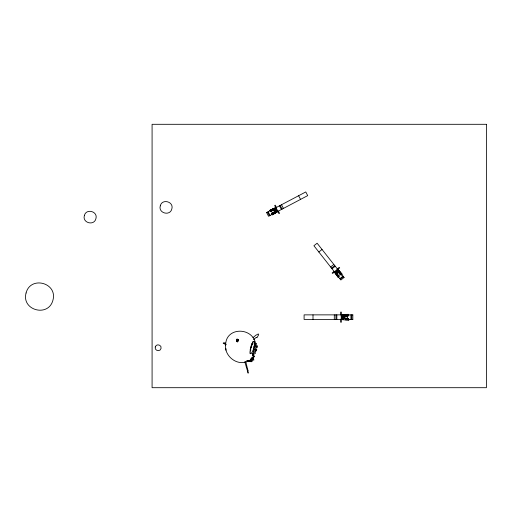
<?xml version="1.0" encoding="UTF-8"?>
<svg xmlns="http://www.w3.org/2000/svg" width="512" height="512" viewBox="0 0 512 512"><rect width="100%" height="100%" fill="white"/><g stroke="black" fill="none" stroke-linecap="round" stroke-linejoin="round"><path stroke-width="0.77" d="M252.102 357.267L251.936 361.248L250.426 360.954M247.789 370.144L248.141 373.165L244.781 361.728M247.77 371.187L247.834 370.01M251.117 353.709C253.568 350.387 254.893 345.619 254.304 341.517M252.736 355.597L253.478 355.693L252.736 355.597L252.73 354.458L254.317 347.264M253.312 355.738L253.312 354.605L252.73 354.458M335.61 273.632L336.621 274.912M252.333 358.976L252 361.325L249.715 360.646M250.586 351.162L250.79 349.741L250.221 349.594L251.45 344.883L252.992 341.677L253.734 341.37M256.486 344.608L253.741 355.232M253.626 357.37L253.658 356.922M257.581 345.683L257.133 347.654M253.293 352.173L253.491 350.438M253.766 350.093L254.029 349.018M254.208 350.048L254.47 348.973M225.67 345.523C225.094 327.104 252 326.573 255.533 343.187M236.557 340.128L236.582 341.44L237.542 342.029M236.73 339.834L236.774 340.461L237.53 340.774M236.717 339.974L236.774 340.749L237.434 341.152M237.715 339.853C237.728 337.517 235.13 340.531 237.446 340.166M250.496 359.686L250.138 361.126L247.866 360.685M251.917 358.918L251.2 361.792L246.694 360.678M256.39 350.605L256.787 349.05M250.822 347.686L251.974 343.526L252.544 343.674L253.069 342.579M251.11 348.179L251.392 347.11M255.302 351.949L255.584 350.88M255.77 351.584L256.051 350.515M255.725 350.342L256.006 349.318M255.206 353.664L255.488 352.634M256.339 348.109L256.531 347.424M254.528 346.554C254.054 344.973 257.056 342.835 255.744 343.373M255.11 346.701L255.322 345.99L254.739 345.85L255.277 344.87M251.533 346.573L251.859 345.549M254.24 356.941L254.483 356.16M251.917 357.645L250.957 360.634L249.453 360.262M275.482 211.398L272.39 213.03L274.304 212.128L274.918 213.261L272.25 214.842L271.661 213.722L274.33 212.141M277.888 211.36L277.075 209.818L274.259 211.398A12.109 1.069 -28.3 0 1 276.678 210.022L276.749 210.029A17.786 1.549 -27.8 0 1 276.902 210.426A4.531 0.397 -27.8 0 1 276.147 211.04L274.016 211.974L275.443 211.392L276.064 212.506L274.157 213.51M252.019 345.037L252.544 343.674M253.658 356.787L253.504 357.184L253.709 355.904L254.285 356.058M269.882 210.349L270.47 211.462L275.219 209.28A4.531 0.397 -27.8 0 1 276.154 209.005A17.786 1.549 -27.8 0 1 276.403 209.35L273.888 210.669A12.109 1.043 -28.3 0 0 276.365 209.408L275.802 208.237A17.786 1.549 -27.8 0 0 275.565 207.885A4.531 0.397 -27.8 0 0 274.63 208.166L273.997 208.602M256.058 343.981L256.32 343.52M252.896 355.552L253.158 355.091M276.166 208.09L275.776 208.294L276.403 209.35M236.499 340.32L236.845 339.654M345.101 319.782L345.12 319.757A4.038 0.352 0 0 0 348.154 319.949L348.902 319.949L348.038 319.949A7.04 0.614 0 0 1 341.325 319.456M253.594 339.629C254.323 339.219 256.678 336.307 256.947 337.734L258.707 334.675L258.285 333.933L255.763 335.296L252.998 337.619M337.677 269.312L336.326 270.374L336.595 270.714L337.562 269.875A17.53 1.53 51.8 0 1 337.926 269.664A4.461 0.39 51.8 0 1 338.656 270.291L342.054 274.163L341.082 274.931M335.91 273.024L336.883 272.243A1.862 0.326 50.7 0 1 337.114 272.928L337.299 272.781M337.933 272.294L338.906 271.52M337.926 269.664L336.947 270.432A17.53 1.53 51.8 0 0 336.589 270.643L336.602 270.726A11.936 1.05 51.3 0 0 338.362 272.819L339.334 272.045M318.835 252.006L322.048 249.478M330.618 266.976L333.83 264.448M331.526 268.134L334.746 265.606M332.019 268.762L335.232 266.234M334.112 271.418L332.166 272.947L332.589 273.478L335.469 271.155A6.298 0.55 51.8 0 0 338.835 276.154L339.098 276.486L338.125 277.254L336.608 274.95M337.325 268.89L339.264 267.36L339.686 267.898L336.698 270.08M334.438 271.859L335.789 270.797L337.722 273.312A11.936 1.03 51.3 0 0 336.058 271.136L335.994 271.11A17.53 1.53 51.8 0 0 335.706 271.418L334.726 272.186A4.461 0.39 51.8 0 0 335.162 273.043L335.571 273.446M335.162 273.043L336.141 272.275A4.461 0.39 51.8 0 1 335.706 271.418M336.947 270.432A4.461 0.39 51.8 0 1 337.677 271.059L338.656 270.291M338.426 275.795L340.57 274.112M339.821 278.669L343.034 276.141M340.269 279.245L343.482 276.717M344.083 277.478L340.87 280.006L337.888 276.218M273.69 208.762L273.005 209.19M273.658 208.813L273.075 209.152M271.744 209.69L272.691 209.043L269.869 210.355M271.814 209.658L273.958 208.506M273.67 213.76L273.197 214.016L273.626 213.792M269.568 210.515L270.259 210.15A6.394 0.557 -27.8 0 1 275.866 207.706L276.755 209.203L276.378 209.402M270.47 211.462L270.848 211.264A6.394 0.557 -27.8 0 1 276.454 208.819L276.531 208.781M266.605 212.602L270.509 210.541M270.957 210.304L274.707 208.333M275.091 208.128L305.773 191.949L307.706 195.622L276.634 212.006M271.347 213.888L272.038 213.523A6.394 0.557 -27.8 0 0 277.222 210.285L277.299 210.24M276.736 212.154A4.531 0.397 -27.8 0 0 277.491 211.546A17.786 1.549 -27.8 0 0 277.344 211.142L277.664 210.931M272.442 214.214L268.538 216.269L266.63 212.589M272.896 213.978L273.491 213.664M274.49 213.133L276.544 212.051M271.526 209.805L270.867 210.138L271.578 209.786M272.25 214.842L272.627 214.643A6.394 0.557 -27.8 0 0 277.811 211.398L277.222 210.285M274.266 213.478L274.918 213.261M249.062 360.557C238.131 367.334 223.642 356.211 225.581 343.974M276.486 212.243L275.648 212.595L276.064 212.506M252.992 355.75L252.87 355.782A6.355 0.57 -75.9 0 1 253.03 353.542M343.674 314.624L344.934 314.624M237.21 339.43L238.458 339.853M237.312 339.475L237.658 339.456M237.363 339.59L238.131 339.648M348.512 315.75L348.512 314.362L348.154 314.362A4.038 0.352 0 0 0 345.101 314.528L345.44 314.618M348.512 319.949L348.512 318.56L348.038 318.56A7.04 0.614 0 0 1 341.325 318.067L341.229 318.067M342.899 314.867L304.096 314.867L304.096 319.437L343.386 319.437M348.173 314.867L352.864 314.867M341.229 316.243L341.325 316.243A7.04 0.614 0 0 1 348.038 315.744L348.902 315.75L348.154 315.75A4.038 0.352 0 0 0 345.101 315.917L347.443 316.051L343.597 316.045L345.318 316.237A4.019 0.352 0 0 1 342.765 316.058A4.986 0.435 0 0 0 341.709 316.269A19.59 1.709 0 0 0 341.645 316.73L341.229 316.774L341.229 314.854M348.173 319.437L352.864 319.437M348.512 314.362L348.038 314.355A7.04 0.614 0 0 0 341.325 314.854M348.512 318.56L348.154 318.56A4.038 0.352 0 0 1 345.101 318.394L347.443 318.259L343.61 318.272L345.318 318.067A4.019 0.352 0 0 0 342.765 318.253A4.986 0.435 0 0 1 341.709 318.042A19.59 1.709 0 0 1 341.645 317.574L341.702 317.536A13.338 1.152 -0.5 0 1 344.774 317.581L341.229 317.536L341.229 319.456M251.866 359.27L253.402 359.437L252.493 357.299M338.144 271.635L341.293 275.206L340.819 274.598A6.298 0.55 51.8 0 0 336.755 270.15M225.453 343.021L223.616 342.797L223.187 343.149L225.856 344.646M250.541 348.026L249.952 352.186L250.547 353.562M250.592 353.741L250.362 353.702A6.355 1.248 -75.2 0 1 250.163 353.235M237.472 341.638L236.474 340.461M334.726 272.186A17.53 1.53 51.8 0 1 335.014 271.878L334.816 271.565M255.136 344.678L255.718 344.826M252.896 353.35L253.472 353.498M252.678 355.226L253.254 355.366M256.282 346.15L256.864 346.304M253.408 341.312L253.978 341.466L252.992 341.677M253.933 341.837L254.502 341.99M253.939 343.866L254.502 344.013M251.712 344.205L252.282 344.352M253.414 346.848L253.984 346.995M250.022 353.037L250.79 353.658L250.221 353.504M250.938 358.65L253.222 359.322L253.178 357.139M247.136 361.011L248.659 361.459M251.674 359.206L253.837 359.981M237.638 339.462L238.24 339.859M224.218 343.232L226.131 344.48M237.062 339.533L238.144 340.346M335.699 273.664L336.096 274.042M336.141 272.275L339.098 276.486M336.858 275.219L337.152 275.565M237.824 339.578L238.048 339.942M336.589 270.643L338.362 272.819M338.342 277.53L337.862 276.922A6.298 0.55 51.8 0 1 334.496 271.923M340.474 272.896L317.12 243.213L313.907 245.741L336.794 274.822M341.165 273.766L344.102 277.504M337.299 269.606L337.562 269.939A11.936 1.05 51.3 0 0 337.715 270.118M336.922 274.989L337.267 275.424M342.054 274.163L341.792 273.83A6.298 0.55 51.8 0 0 337.728 269.382M337.306 275.757L337.747 276.339L337.274 275.712M247.827 370.138L245.722 361.478M337.677 271.059L338.963 272.96L338.144 271.68M274.509 208.915L275.11 210.029A1.888 0.326 -28.9 0 1 274.387 210.138L274.496 210.349M275.469 210.733L276.07 211.846M298.611 195.725L300.55 199.392M281.517 204.736L283.45 208.41M280.192 205.44L282.125 209.107M279.475 205.811L281.414 209.485M276.442 207.411L275.27 205.197L274.662 205.517L275.827 207.738M278.381 211.085L279.546 213.306L278.938 213.626L277.766 211.405M275.866 207.706L276.454 208.819M271.277 210.918L272.57 213.363M268.16 211.782L270.093 215.456M267.501 212.128L269.44 215.795M253.043 356.262L253.798 360.038M252.934 354.931L252.992 355.283M250.605 359.027L250.707 360.512M225.907 348.454L226.016 350.234M343.251 315.315L343.264 316.704M343.264 318.97L343.251 317.581A2.08 0.358 -1.1 0 1 344.013 317.843L344.013 317.581M352.826 314.867L352.826 319.437M351.744 314.867L351.744 319.437M350.931 314.867L350.931 319.437M347.443 315.629L347.443 318.675M342.765 316.058L342.765 314.669A4.986 0.435 0 0 0 341.709 314.88A19.59 1.709 0 0 0 341.491 315.13M342.765 318.253L342.765 319.642A4.019 0.352 0 0 1 343.219 319.578M341.709 314.88L341.709 316.269M341.709 318.042L341.709 319.43A4.986 0.435 0 0 0 342.765 319.642M341.325 316.243L341.376 312.109L340.614 312.109L340.614 314.867M341.325 318.067L341.376 322.202L340.614 322.202L340.614 319.437M336.832 314.867L336.832 319.437M335.949 314.867L335.949 319.437M334.298 314.867L334.298 319.437M313.005 314.867L313.005 319.437M238.342 340.525A0.685 0.685 -27.3 0 1 238.368 341.286M341.709 319.43A19.59 1.709 0 0 1 341.498 319.219M26.074 292.973C21.222 310.368 48.448 317.664 52.941 300.173C57.792 282.778 30.566 275.488 26.074 292.973M84.358 215.578C82.093 222.918 94.208 226.163 95.917 218.669C98.182 211.328 86.067 208.077 84.358 215.578M160.282 205.837C158.016 213.184 170.131 216.429 171.84 208.934C174.106 201.587 161.99 198.342 160.282 205.837M155.245 346.97C154.112 350.637 160.166 352.262 161.024 348.512C162.157 344.845 156.102 343.219 155.245 346.97M274.822 212.986L275.302 212.762L274.822 212.986M344.787 316.672L341.722 316.774A13.338 1.178 -0.5 0 0 344.787 316.672M486.4 124.301L152.083 124.301L152.083 387.699L486.4 387.699L486.4 124.301M336.32 274.291L336.704 274.739L336.32 274.291M339.942 272.186L339.706 271.866L339.942 272.186"/></g></svg>
